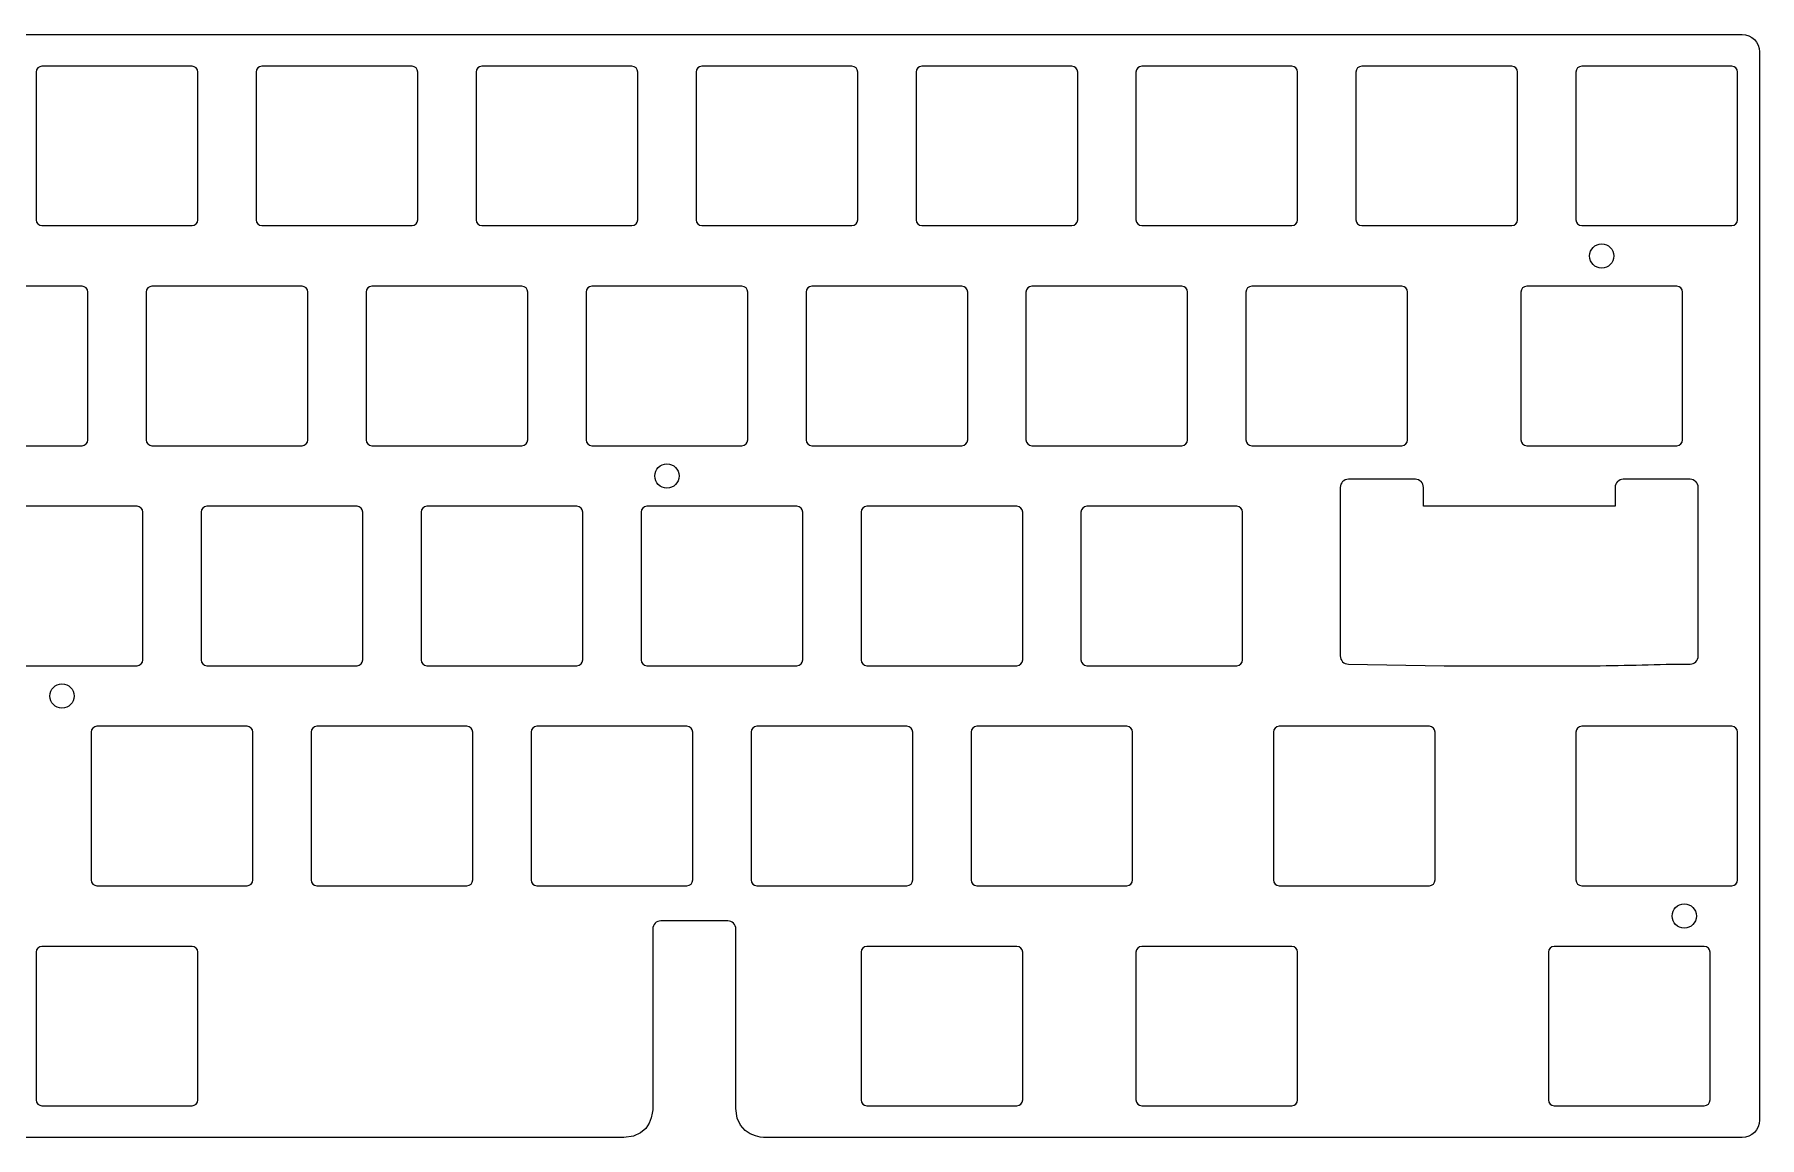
# Model space of a CAD drawing. Header units: centimetres. Extents: x -16.9 to 16.9, y -13.7 to 7.7.
# Drawn here: x -0.71 to 14.22, y -1.83 to 7.72 of the extents above; entities that cross this region are included whole.
import ezdxf

# ---------------------------------------------------------------- set-up
doc = ezdxf.new("R2010")
doc.units = ezdxf.units.CM
doc.header["$MEASUREMENT"] = 0
doc.layers.add('Layer 1', color=7, linetype='Continuous')

msp = doc.modelspace()

# ---------------------------------------------------------------- linework, layer by layer
at = {"layer": 'Layer 1', "color": 250, "lineweight": 9}
for points, knots in [([(5.61, -1.8346), (5.61, -1.8346), (14.07422, -1.8346), (14.07422, -1.8346), (14.07422, -1.8346), (14.15715, -1.8346), (14.225, -1.76675), (14.225, -1.68382), (14.225, -1.68382), (14.225, -1.68382), (14.225, 7.56462), (14.225, 7.56462), (14.225, 7.56462), (14.225, 7.64754), (14.15715, 7.7154), (14.07422, 7.7154), (14.07422, 7.7154), (14.07422, 7.7154), (-14.07421, 7.7154), (-14.07421, 7.7154), (-14.07421, 7.7154), (-14.15714, 7.7154), (-14.22499, 7.64754), (-14.22499, 7.56462), (-14.22499, 7.56462), (-14.22499, 7.56462), (-14.22499, -1.68382), (-14.22499, -1.68382), (-14.22499, -1.68382), (-14.22499, -1.76675), (-14.15713, -1.8346), (-14.07421, -1.8346), (-14.07421, -1.8346), (-14.07421, -1.8346), (-5.61, -1.8346), (-5.61, -1.8346), (-5.61, -1.8346), (-5.36, -1.8346), (-5.36, -1.5846), (-5.36, -1.5846), (-5.36, -1.5846), (-5.36, -1.5846), (-5.36, -0.0296), (-5.36, -0.0296), (-5.36, -0.0296), (-5.36, 0.0089), (-5.3285, 0.0404), (-5.28999, 0.0404), (-5.28999, 0.0404), (-5.28999, 0.0404), (-4.71, 0.0404), (-4.71, 0.0404), (-4.71, 0.0404), (-4.67149, 0.0404), (-4.64, 0.0089), (-4.64, -0.0296), (-4.64, -0.0296), (-4.64, -0.0296), (-4.64, -1.5846), (-4.64, -1.5846), (-4.64, -1.5846), (-4.64, -1.8346), (-4.39, -1.8346), (-4.39, -1.8346), (-4.39, -1.8346), (-4.39, -1.8346), (4.39, -1.8346), (4.39, -1.8346), (4.39, -1.8346), (4.64, -1.8346), (4.64, -1.5846), (4.64, -1.5846), (4.64, -1.5846), (4.64, -1.5846), (4.64, -0.0296), (4.64, -0.0296), (4.64, -0.0296), (4.64, 0.0089), (4.6715, 0.0404), (4.71001, 0.0404), (4.71001, 0.0404), (4.71001, 0.0404), (5.29, 0.0404), (5.29, 0.0404), (5.29, 0.0404), (5.32851, 0.0404), (5.36, 0.00889), (5.36, -0.0296), (5.36, -0.0296), (5.36, -0.0296), (5.36, -1.5846), (5.36, -1.5846), (5.36, -1.5846), (5.36, -1.8346), (5.61, -1.8346), (5.61, -1.8346)], [0, 0, 0, 0, 0.04, 0.04, 0.04, 0.04, 0.08, 0.08, 0.08, 0.08, 0.12, 0.12, 0.12, 0.12, 0.16, 0.16, 0.16, 0.16, 0.2, 0.2, 0.2, 0.2, 0.24, 0.24, 0.24, 0.24, 0.28, 0.28, 0.28, 0.28, 0.32, 0.32, 0.32, 0.32, 0.36, 0.36, 0.36, 0.36, 0.4, 0.4, 0.4, 0.4, 0.44, 0.44, 0.44, 0.44, 0.48, 0.48, 0.48, 0.48, 0.52, 0.52, 0.52, 0.52, 0.56, 0.56, 0.56, 0.56, 0.6, 0.6, 0.6, 0.6, 0.64, 0.64, 0.64, 0.64, 0.68, 0.68, 0.68, 0.68, 0.72, 0.72, 0.72, 0.72, 0.76, 0.76, 0.76, 0.76, 0.8, 0.8, 0.8, 0.8, 0.84, 0.84, 0.84, 0.84, 0.88, 0.88, 0.88, 0.88, 0.92, 0.92, 0.92, 0.92, 1, 1, 1, 1]), ([(-0.64999, 7.4404), (-0.64999, 7.4404), (0.65, 7.4404), (0.65, 7.4404), (0.65, 7.4404), (0.67751, 7.4404), (0.7, 7.41789), (0.7, 7.39039), (0.7, 7.39039), (0.7, 7.39039), (0.7, 6.1104), (0.7, 6.1104), (0.7, 6.1104), (0.7, 6.0829), (0.67751, 6.0604), (0.65, 6.0604), (0.65, 6.0604), (0.65, 6.0604), (-0.64999, 6.0604), (-0.64999, 6.0604), (-0.64999, 6.0604), (-0.6775, 6.0604), (-0.7, 6.0829), (-0.7, 6.1104), (-0.7, 6.1104), (-0.7, 6.1104), (-0.7, 7.39039), (-0.7, 7.39039), (-0.7, 7.39039), (-0.7, 7.41789), (-0.6775, 7.4404), (-0.64999, 7.4404)], [0, 0, 0, 0, 0.11111111, 0.11111111, 0.11111111, 0.11111111, 0.22222222, 0.22222222, 0.22222222, 0.22222222, 0.33333333, 0.33333333, 0.33333333, 0.33333333, 0.44444444, 0.44444444, 0.44444444, 0.44444444, 0.55555556, 0.55555556, 0.55555556, 0.55555556, 0.66666667, 0.66666667, 0.66666667, 0.66666667, 0.77777778, 0.77777778, 0.77777778, 0.77777778, 1, 1, 1, 1]), ([(1.25501, 7.4404), (1.25501, 7.4404), (2.555, 7.4404), (2.555, 7.4404), (2.555, 7.4404), (2.58251, 7.4404), (2.605, 7.41789), (2.605, 7.39039), (2.605, 7.39039), (2.605, 7.39039), (2.605, 6.1104), (2.605, 6.1104), (2.605, 6.1104), (2.605, 6.0829), (2.58251, 6.0604), (2.555, 6.0604), (2.555, 6.0604), (2.555, 6.0604), (1.25501, 6.0604), (1.25501, 6.0604), (1.25501, 6.0604), (1.2275, 6.0604), (1.205, 6.0829), (1.205, 6.1104), (1.205, 6.1104), (1.205, 6.1104), (1.205, 7.39039), (1.205, 7.39039), (1.205, 7.39039), (1.205, 7.41789), (1.2275, 7.4404), (1.25501, 7.4404)], [0, 0, 0, 0, 0.11111111, 0.11111111, 0.11111111, 0.11111111, 0.22222222, 0.22222222, 0.22222222, 0.22222222, 0.33333333, 0.33333333, 0.33333333, 0.33333333, 0.44444444, 0.44444444, 0.44444444, 0.44444444, 0.55555556, 0.55555556, 0.55555556, 0.55555556, 0.66666667, 0.66666667, 0.66666667, 0.66666667, 0.77777778, 0.77777778, 0.77777778, 0.77777778, 1, 1, 1, 1]), ([(3.16001, 7.4404), (3.16001, 7.4404), (4.46, 7.4404), (4.46, 7.4404), (4.46, 7.4404), (4.48751, 7.4404), (4.51, 7.41789), (4.51, 7.39039), (4.51, 7.39039), (4.51, 7.39039), (4.51, 6.1104), (4.51, 6.1104), (4.51, 6.1104), (4.51, 6.0829), (4.48751, 6.0604), (4.46, 6.0604), (4.46, 6.0604), (4.46, 6.0604), (3.16001, 6.0604), (3.16001, 6.0604), (3.16001, 6.0604), (3.1325, 6.0604), (3.11, 6.0829), (3.11, 6.1104), (3.11, 6.1104), (3.11, 6.1104), (3.11, 7.39039), (3.11, 7.39039), (3.11, 7.39039), (3.11, 7.41789), (3.1325, 7.4404), (3.16001, 7.4404)], [0, 0, 0, 0, 0.11111111, 0.11111111, 0.11111111, 0.11111111, 0.22222222, 0.22222222, 0.22222222, 0.22222222, 0.33333333, 0.33333333, 0.33333333, 0.33333333, 0.44444444, 0.44444444, 0.44444444, 0.44444444, 0.55555556, 0.55555556, 0.55555556, 0.55555556, 0.66666667, 0.66666667, 0.66666667, 0.66666667, 0.77777778, 0.77777778, 0.77777778, 0.77777778, 1, 1, 1, 1]), ([(5.06501, 7.4404), (5.06501, 7.4404), (6.365, 7.4404), (6.365, 7.4404), (6.365, 7.4404), (6.39251, 7.4404), (6.415, 7.41789), (6.415, 7.39039), (6.415, 7.39039), (6.415, 7.39039), (6.415, 6.1104), (6.415, 6.1104), (6.415, 6.1104), (6.415, 6.0829), (6.39251, 6.0604), (6.365, 6.0604), (6.365, 6.0604), (6.365, 6.0604), (5.06501, 6.0604), (5.06501, 6.0604), (5.06501, 6.0604), (5.0375, 6.0604), (5.015, 6.0829), (5.015, 6.1104), (5.015, 6.1104), (5.015, 6.1104), (5.015, 7.39039), (5.015, 7.39039), (5.015, 7.39039), (5.015, 7.41789), (5.0375, 7.4404), (5.06501, 7.4404)], [0, 0, 0, 0, 0.11111111, 0.11111111, 0.11111111, 0.11111111, 0.22222222, 0.22222222, 0.22222222, 0.22222222, 0.33333333, 0.33333333, 0.33333333, 0.33333333, 0.44444444, 0.44444444, 0.44444444, 0.44444444, 0.55555556, 0.55555556, 0.55555556, 0.55555556, 0.66666667, 0.66666667, 0.66666667, 0.66666667, 0.77777778, 0.77777778, 0.77777778, 0.77777778, 1, 1, 1, 1]), ([(6.97001, 7.4404), (6.97001, 7.4404), (8.27, 7.4404), (8.27, 7.4404), (8.27, 7.4404), (8.29751, 7.4404), (8.32, 7.41789), (8.32, 7.39039), (8.32, 7.39039), (8.32, 7.39039), (8.32, 6.1104), (8.32, 6.1104), (8.32, 6.1104), (8.32, 6.0829), (8.29751, 6.0604), (8.27, 6.0604), (8.27, 6.0604), (8.27, 6.0604), (6.97001, 6.0604), (6.97001, 6.0604), (6.97001, 6.0604), (6.9425, 6.0604), (6.92, 6.0829), (6.92, 6.1104), (6.92, 6.1104), (6.92, 6.1104), (6.92, 7.39039), (6.92, 7.39039), (6.92, 7.39039), (6.92, 7.41789), (6.9425, 7.4404), (6.97001, 7.4404)], [0, 0, 0, 0, 0.11111111, 0.11111111, 0.11111111, 0.11111111, 0.22222222, 0.22222222, 0.22222222, 0.22222222, 0.33333333, 0.33333333, 0.33333333, 0.33333333, 0.44444444, 0.44444444, 0.44444444, 0.44444444, 0.55555556, 0.55555556, 0.55555556, 0.55555556, 0.66666667, 0.66666667, 0.66666667, 0.66666667, 0.77777778, 0.77777778, 0.77777778, 0.77777778, 1, 1, 1, 1]), ([(8.87501, 7.4404), (8.87501, 7.4404), (10.175, 7.4404), (10.175, 7.4404), (10.175, 7.4404), (10.20251, 7.4404), (10.225, 7.41789), (10.225, 7.39039), (10.225, 7.39039), (10.225, 7.39039), (10.225, 6.1104), (10.225, 6.1104), (10.225, 6.1104), (10.225, 6.0829), (10.20251, 6.0604), (10.175, 6.0604), (10.175, 6.0604), (10.175, 6.0604), (8.87501, 6.0604), (8.87501, 6.0604), (8.87501, 6.0604), (8.8475, 6.0604), (8.825, 6.0829), (8.825, 6.1104), (8.825, 6.1104), (8.825, 6.1104), (8.825, 7.39039), (8.825, 7.39039), (8.825, 7.39039), (8.825, 7.41789), (8.8475, 7.4404), (8.87501, 7.4404)], [0, 0, 0, 0, 0.11111111, 0.11111111, 0.11111111, 0.11111111, 0.22222222, 0.22222222, 0.22222222, 0.22222222, 0.33333333, 0.33333333, 0.33333333, 0.33333333, 0.44444444, 0.44444444, 0.44444444, 0.44444444, 0.55555556, 0.55555556, 0.55555556, 0.55555556, 0.66666667, 0.66666667, 0.66666667, 0.66666667, 0.77777778, 0.77777778, 0.77777778, 0.77777778, 1, 1, 1, 1]), ([(10.78001, 7.4404), (10.78001, 7.4404), (12.08, 7.4404), (12.08, 7.4404), (12.08, 7.4404), (12.10751, 7.4404), (12.13, 7.41789), (12.13, 7.39039), (12.13, 7.39039), (12.13, 7.39039), (12.13, 6.1104), (12.13, 6.1104), (12.13, 6.1104), (12.13, 6.0829), (12.10751, 6.0604), (12.08, 6.0604), (12.08, 6.0604), (12.08, 6.0604), (10.78001, 6.0604), (10.78001, 6.0604), (10.78001, 6.0604), (10.7525, 6.0604), (10.73, 6.0829), (10.73, 6.1104), (10.73, 6.1104), (10.73, 6.1104), (10.73, 7.39039), (10.73, 7.39039), (10.73, 7.39039), (10.73, 7.41789), (10.7525, 7.4404), (10.78001, 7.4404)], [0, 0, 0, 0, 0.11111111, 0.11111111, 0.11111111, 0.11111111, 0.22222222, 0.22222222, 0.22222222, 0.22222222, 0.33333333, 0.33333333, 0.33333333, 0.33333333, 0.44444444, 0.44444444, 0.44444444, 0.44444444, 0.55555556, 0.55555556, 0.55555556, 0.55555556, 0.66666667, 0.66666667, 0.66666667, 0.66666667, 0.77777778, 0.77777778, 0.77777778, 0.77777778, 1, 1, 1, 1]), ([(12.68501, 7.4404), (12.68501, 7.4404), (13.985, 7.4404), (13.985, 7.4404), (13.985, 7.4404), (14.01251, 7.4404), (14.035, 7.41789), (14.035, 7.39039), (14.035, 7.39039), (14.035, 7.39039), (14.035, 6.1104), (14.035, 6.1104), (14.035, 6.1104), (14.035, 6.0829), (14.01251, 6.0604), (13.985, 6.0604), (13.985, 6.0604), (13.985, 6.0604), (12.68501, 6.0604), (12.68501, 6.0604), (12.68501, 6.0604), (12.6575, 6.0604), (12.635, 6.0829), (12.635, 6.1104), (12.635, 6.1104), (12.635, 6.1104), (12.635, 7.39039), (12.635, 7.39039), (12.635, 7.39039), (12.635, 7.41789), (12.6575, 7.4404), (12.68501, 7.4404)], [0, 0, 0, 0, 0.11111111, 0.11111111, 0.11111111, 0.11111111, 0.22222222, 0.22222222, 0.22222222, 0.22222222, 0.33333333, 0.33333333, 0.33333333, 0.33333333, 0.44444444, 0.44444444, 0.44444444, 0.44444444, 0.55555556, 0.55555556, 0.55555556, 0.55555556, 0.66666667, 0.66666667, 0.66666667, 0.66666667, 0.77777778, 0.77777778, 0.77777778, 0.77777778, 1, 1, 1, 1]), ([(-1.60249, 5.5354), (-1.60249, 5.5354), (-0.3025, 5.5354), (-0.3025, 5.5354), (-0.3025, 5.5354), (-0.27499, 5.5354), (-0.2525, 5.51289), (-0.2525, 5.48539), (-0.2525, 5.48539), (-0.2525, 5.48539), (-0.2525, 4.2054), (-0.2525, 4.2054), (-0.2525, 4.2054), (-0.2525, 4.1779), (-0.27499, 4.1554), (-0.3025, 4.1554), (-0.3025, 4.1554), (-0.3025, 4.1554), (-1.60249, 4.1554), (-1.60249, 4.1554), (-1.60249, 4.1554), (-1.63, 4.1554), (-1.6525, 4.1779), (-1.6525, 4.2054), (-1.6525, 4.2054), (-1.6525, 4.2054), (-1.6525, 5.48539), (-1.6525, 5.48539), (-1.6525, 5.48539), (-1.6525, 5.51289), (-1.63, 5.5354), (-1.60249, 5.5354)], [0, 0, 0, 0, 0.11111111, 0.11111111, 0.11111111, 0.11111111, 0.22222222, 0.22222222, 0.22222222, 0.22222222, 0.33333333, 0.33333333, 0.33333333, 0.33333333, 0.44444444, 0.44444444, 0.44444444, 0.44444444, 0.55555556, 0.55555556, 0.55555556, 0.55555556, 0.66666667, 0.66666667, 0.66666667, 0.66666667, 0.77777778, 0.77777778, 0.77777778, 0.77777778, 1, 1, 1, 1]), ([(0.30251, 5.5354), (0.30251, 5.5354), (1.6025, 5.5354), (1.6025, 5.5354), (1.6025, 5.5354), (1.63001, 5.5354), (1.6525, 5.51289), (1.6525, 5.48539), (1.6525, 5.48539), (1.6525, 5.48539), (1.6525, 4.2054), (1.6525, 4.2054), (1.6525, 4.2054), (1.6525, 4.1779), (1.63001, 4.1554), (1.6025, 4.1554), (1.6025, 4.1554), (1.6025, 4.1554), (0.30251, 4.1554), (0.30251, 4.1554), (0.30251, 4.1554), (0.275, 4.1554), (0.2525, 4.1779), (0.2525, 4.2054), (0.2525, 4.2054), (0.2525, 4.2054), (0.2525, 5.48539), (0.2525, 5.48539), (0.2525, 5.48539), (0.2525, 5.51289), (0.275, 5.5354), (0.30251, 5.5354)], [0, 0, 0, 0, 0.11111111, 0.11111111, 0.11111111, 0.11111111, 0.22222222, 0.22222222, 0.22222222, 0.22222222, 0.33333333, 0.33333333, 0.33333333, 0.33333333, 0.44444444, 0.44444444, 0.44444444, 0.44444444, 0.55555556, 0.55555556, 0.55555556, 0.55555556, 0.66666667, 0.66666667, 0.66666667, 0.66666667, 0.77777778, 0.77777778, 0.77777778, 0.77777778, 1, 1, 1, 1]), ([(2.20751, 5.5354), (2.20751, 5.5354), (3.5075, 5.5354), (3.5075, 5.5354), (3.5075, 5.5354), (3.53501, 5.5354), (3.5575, 5.51289), (3.5575, 5.48539), (3.5575, 5.48539), (3.5575, 5.48539), (3.5575, 4.2054), (3.5575, 4.2054), (3.5575, 4.2054), (3.5575, 4.1779), (3.53501, 4.1554), (3.5075, 4.1554), (3.5075, 4.1554), (3.5075, 4.1554), (2.20751, 4.1554), (2.20751, 4.1554), (2.20751, 4.1554), (2.18, 4.1554), (2.1575, 4.1779), (2.1575, 4.2054), (2.1575, 4.2054), (2.1575, 4.2054), (2.1575, 5.48539), (2.1575, 5.48539), (2.1575, 5.48539), (2.1575, 5.51289), (2.18, 5.5354), (2.20751, 5.5354)], [0, 0, 0, 0, 0.11111111, 0.11111111, 0.11111111, 0.11111111, 0.22222222, 0.22222222, 0.22222222, 0.22222222, 0.33333333, 0.33333333, 0.33333333, 0.33333333, 0.44444444, 0.44444444, 0.44444444, 0.44444444, 0.55555556, 0.55555556, 0.55555556, 0.55555556, 0.66666667, 0.66666667, 0.66666667, 0.66666667, 0.77777778, 0.77777778, 0.77777778, 0.77777778, 1, 1, 1, 1]), ([(4.11251, 5.5354), (4.11251, 5.5354), (5.4125, 5.5354), (5.4125, 5.5354), (5.4125, 5.5354), (5.44001, 5.5354), (5.4625, 5.51289), (5.4625, 5.48539), (5.4625, 5.48539), (5.4625, 5.48539), (5.4625, 4.2054), (5.4625, 4.2054), (5.4625, 4.2054), (5.4625, 4.1779), (5.44001, 4.1554), (5.4125, 4.1554), (5.4125, 4.1554), (5.4125, 4.1554), (4.11251, 4.1554), (4.11251, 4.1554), (4.11251, 4.1554), (4.085, 4.1554), (4.0625, 4.1779), (4.0625, 4.2054), (4.0625, 4.2054), (4.0625, 4.2054), (4.0625, 5.48539), (4.0625, 5.48539), (4.0625, 5.48539), (4.0625, 5.51289), (4.085, 5.5354), (4.11251, 5.5354)], [0, 0, 0, 0, 0.11111111, 0.11111111, 0.11111111, 0.11111111, 0.22222222, 0.22222222, 0.22222222, 0.22222222, 0.33333333, 0.33333333, 0.33333333, 0.33333333, 0.44444444, 0.44444444, 0.44444444, 0.44444444, 0.55555556, 0.55555556, 0.55555556, 0.55555556, 0.66666667, 0.66666667, 0.66666667, 0.66666667, 0.77777778, 0.77777778, 0.77777778, 0.77777778, 1, 1, 1, 1]), ([(6.01751, 5.5354), (6.01751, 5.5354), (7.3175, 5.5354), (7.3175, 5.5354), (7.3175, 5.5354), (7.34501, 5.5354), (7.3675, 5.51289), (7.3675, 5.48539), (7.3675, 5.48539), (7.3675, 5.48539), (7.3675, 4.2054), (7.3675, 4.2054), (7.3675, 4.2054), (7.3675, 4.1779), (7.34501, 4.1554), (7.3175, 4.1554), (7.3175, 4.1554), (7.3175, 4.1554), (6.01751, 4.1554), (6.01751, 4.1554), (6.01751, 4.1554), (5.99, 4.1554), (5.9675, 4.1779), (5.9675, 4.2054), (5.9675, 4.2054), (5.9675, 4.2054), (5.9675, 5.48539), (5.9675, 5.48539), (5.9675, 5.48539), (5.9675, 5.51289), (5.99, 5.5354), (6.01751, 5.5354)], [0, 0, 0, 0, 0.11111111, 0.11111111, 0.11111111, 0.11111111, 0.22222222, 0.22222222, 0.22222222, 0.22222222, 0.33333333, 0.33333333, 0.33333333, 0.33333333, 0.44444444, 0.44444444, 0.44444444, 0.44444444, 0.55555556, 0.55555556, 0.55555556, 0.55555556, 0.66666667, 0.66666667, 0.66666667, 0.66666667, 0.77777778, 0.77777778, 0.77777778, 0.77777778, 1, 1, 1, 1]), ([(7.92251, 5.5354), (7.92251, 5.5354), (9.2225, 5.5354), (9.2225, 5.5354), (9.2225, 5.5354), (9.25001, 5.5354), (9.2725, 5.51289), (9.2725, 5.48539), (9.2725, 5.48539), (9.2725, 5.48539), (9.2725, 4.2054), (9.2725, 4.2054), (9.2725, 4.2054), (9.2725, 4.1779), (9.25001, 4.1554), (9.2225, 4.1554), (9.2225, 4.1554), (9.2225, 4.1554), (7.92251, 4.1554), (7.92251, 4.1554), (7.92251, 4.1554), (7.895, 4.1554), (7.8725, 4.1779), (7.8725, 4.2054), (7.8725, 4.2054), (7.8725, 4.2054), (7.8725, 5.48539), (7.8725, 5.48539), (7.8725, 5.48539), (7.8725, 5.51289), (7.895, 5.5354), (7.92251, 5.5354)], [0, 0, 0, 0, 0.11111111, 0.11111111, 0.11111111, 0.11111111, 0.22222222, 0.22222222, 0.22222222, 0.22222222, 0.33333333, 0.33333333, 0.33333333, 0.33333333, 0.44444444, 0.44444444, 0.44444444, 0.44444444, 0.55555556, 0.55555556, 0.55555556, 0.55555556, 0.66666667, 0.66666667, 0.66666667, 0.66666667, 0.77777778, 0.77777778, 0.77777778, 0.77777778, 1, 1, 1, 1]), ([(9.82751, 5.5354), (9.82751, 5.5354), (11.1275, 5.5354), (11.1275, 5.5354), (11.1275, 5.5354), (11.15501, 5.5354), (11.1775, 5.51289), (11.1775, 5.48539), (11.1775, 5.48539), (11.1775, 5.48539), (11.1775, 4.2054), (11.1775, 4.2054), (11.1775, 4.2054), (11.1775, 4.1779), (11.15501, 4.1554), (11.1275, 4.1554), (11.1275, 4.1554), (11.1275, 4.1554), (9.82751, 4.1554), (9.82751, 4.1554), (9.82751, 4.1554), (9.8, 4.1554), (9.7775, 4.1779), (9.7775, 4.2054), (9.7775, 4.2054), (9.7775, 4.2054), (9.7775, 5.48539), (9.7775, 5.48539), (9.7775, 5.48539), (9.7775, 5.51289), (9.8, 5.5354), (9.82751, 5.5354)], [0, 0, 0, 0, 0.11111111, 0.11111111, 0.11111111, 0.11111111, 0.22222222, 0.22222222, 0.22222222, 0.22222222, 0.33333333, 0.33333333, 0.33333333, 0.33333333, 0.44444444, 0.44444444, 0.44444444, 0.44444444, 0.55555556, 0.55555556, 0.55555556, 0.55555556, 0.66666667, 0.66666667, 0.66666667, 0.66666667, 0.77777778, 0.77777778, 0.77777778, 0.77777778, 1, 1, 1, 1]), ([(12.20876, 5.5354), (12.20876, 5.5354), (13.50875, 5.5354), (13.50875, 5.5354), (13.50875, 5.5354), (13.53626, 5.5354), (13.55875, 5.51289), (13.55875, 5.48539), (13.55875, 5.48539), (13.55875, 5.48539), (13.55875, 4.2054), (13.55875, 4.2054), (13.55875, 4.2054), (13.55875, 4.1779), (13.53626, 4.1554), (13.50875, 4.1554), (13.50875, 4.1554), (13.50875, 4.1554), (12.20876, 4.1554), (12.20876, 4.1554), (12.20876, 4.1554), (12.18125, 4.1554), (12.15875, 4.1779), (12.15875, 4.2054), (12.15875, 4.2054), (12.15875, 4.2054), (12.15875, 5.48539), (12.15875, 5.48539), (12.15875, 5.48539), (12.15875, 5.51289), (12.18125, 5.5354), (12.20876, 5.5354)], [0, 0, 0, 0, 0.11111111, 0.11111111, 0.11111111, 0.11111111, 0.22222222, 0.22222222, 0.22222222, 0.22222222, 0.33333333, 0.33333333, 0.33333333, 0.33333333, 0.44444444, 0.44444444, 0.44444444, 0.44444444, 0.55555556, 0.55555556, 0.55555556, 0.55555556, 0.66666667, 0.66666667, 0.66666667, 0.66666667, 0.77777778, 0.77777778, 0.77777778, 0.77777778, 1, 1, 1, 1]), ([(12.97438, 3.6304), (12.97438, 3.6304), (12.97438, 3.7944), (12.97438, 3.7944), (12.97438, 3.7944), (12.97438, 3.83291), (13.00588, 3.8644), (13.04438, 3.8644), (13.04438, 3.8644), (13.04438, 3.8644), (13.62438, 3.8644), (13.62438, 3.8644), (13.62438, 3.8644), (13.66288, 3.8644), (13.69438, 3.83291), (13.69438, 3.7944), (13.69438, 3.7944), (13.69438, 3.7944), (13.69438, 2.3344), (13.69438, 2.3344), (13.69438, 2.3344), (13.69438, 2.29589), (13.66288, 2.2644), (13.62438, 2.2644), (13.62438, 2.2644), (13.34699, 2.2644), (13.0677, 2.2504), (12.79437, 2.2504), (12.79437, 2.2504), (12.79437, 2.2504), (11.49438, 2.2504), (11.49438, 2.2504), (11.49438, 2.2504), (11.49438, 2.2504), (10.66438, 2.2644), (10.66438, 2.2644), (10.66438, 2.2644), (10.62588, 2.2644), (10.59438, 2.29589), (10.59438, 2.3344), (10.59438, 2.3344), (10.59438, 2.3344), (10.59438, 3.7944), (10.59438, 3.7944), (10.59438, 3.7944), (10.59438, 3.83291), (10.62588, 3.8644), (10.66438, 3.8644), (10.66438, 3.8644), (10.66438, 3.8644), (11.24438, 3.8644), (11.24438, 3.8644), (11.24438, 3.8644), (11.28288, 3.8644), (11.31438, 3.83291), (11.31438, 3.7944), (11.31438, 3.7944), (11.31438, 3.7944), (11.31438, 3.6304), (11.31438, 3.6304), (11.31438, 3.6304), (11.31438, 3.6304), (12.97438, 3.6304), (12.97438, 3.6304)], [0, 0, 0, 0, 0.05882353, 0.05882353, 0.05882353, 0.05882353, 0.11764706, 0.11764706, 0.11764706, 0.11764706, 0.17647059, 0.17647059, 0.17647059, 0.17647059, 0.23529412, 0.23529412, 0.23529412, 0.23529412, 0.29411765, 0.29411765, 0.29411765, 0.29411765, 0.35294118, 0.35294118, 0.35294118, 0.35294118, 0.41176471, 0.41176471, 0.41176471, 0.41176471, 0.47058824, 0.47058824, 0.47058824, 0.47058824, 0.52941176, 0.52941176, 0.52941176, 0.52941176, 0.58823529, 0.58823529, 0.58823529, 0.58823529, 0.64705882, 0.64705882, 0.64705882, 0.64705882, 0.70588235, 0.70588235, 0.70588235, 0.70588235, 0.76470588, 0.76470588, 0.76470588, 0.76470588, 0.82352941, 0.82352941, 0.82352941, 0.82352941, 0.88235294, 0.88235294, 0.88235294, 0.88235294, 1, 1, 1, 1]), ([(-1.12624, 3.6304), (-1.12624, 3.6304), (0.17375, 3.6304), (0.17375, 3.6304), (0.17375, 3.6304), (0.20126, 3.6304), (0.22375, 3.60789), (0.22375, 3.58039), (0.22375, 3.58039), (0.22375, 3.58039), (0.22375, 2.3004), (0.22375, 2.3004), (0.22375, 2.3004), (0.22375, 2.2729), (0.20126, 2.2504), (0.17375, 2.2504), (0.17375, 2.2504), (0.17375, 2.2504), (-1.12624, 2.2504), (-1.12624, 2.2504), (-1.12624, 2.2504), (-1.15375, 2.2504), (-1.17625, 2.2729), (-1.17625, 2.3004), (-1.17625, 2.3004), (-1.17625, 2.3004), (-1.17625, 3.58039), (-1.17625, 3.58039), (-1.17625, 3.58039), (-1.17625, 3.60789), (-1.15375, 3.6304), (-1.12624, 3.6304)], [0, 0, 0, 0, 0.11111111, 0.11111111, 0.11111111, 0.11111111, 0.22222222, 0.22222222, 0.22222222, 0.22222222, 0.33333333, 0.33333333, 0.33333333, 0.33333333, 0.44444444, 0.44444444, 0.44444444, 0.44444444, 0.55555556, 0.55555556, 0.55555556, 0.55555556, 0.66666667, 0.66666667, 0.66666667, 0.66666667, 0.77777778, 0.77777778, 0.77777778, 0.77777778, 1, 1, 1, 1]), ([(0.77876, 3.6304), (0.77876, 3.6304), (2.07875, 3.6304), (2.07875, 3.6304), (2.07875, 3.6304), (2.10626, 3.6304), (2.12875, 3.60789), (2.12875, 3.58039), (2.12875, 3.58039), (2.12875, 3.58039), (2.12875, 2.3004), (2.12875, 2.3004), (2.12875, 2.3004), (2.12875, 2.2729), (2.10626, 2.2504), (2.07875, 2.2504), (2.07875, 2.2504), (2.07875, 2.2504), (0.77876, 2.2504), (0.77876, 2.2504), (0.77876, 2.2504), (0.75125, 2.2504), (0.72875, 2.2729), (0.72875, 2.3004), (0.72875, 2.3004), (0.72875, 2.3004), (0.72875, 3.58039), (0.72875, 3.58039), (0.72875, 3.58039), (0.72875, 3.60789), (0.75125, 3.6304), (0.77876, 3.6304)], [0, 0, 0, 0, 0.11111111, 0.11111111, 0.11111111, 0.11111111, 0.22222222, 0.22222222, 0.22222222, 0.22222222, 0.33333333, 0.33333333, 0.33333333, 0.33333333, 0.44444444, 0.44444444, 0.44444444, 0.44444444, 0.55555556, 0.55555556, 0.55555556, 0.55555556, 0.66666667, 0.66666667, 0.66666667, 0.66666667, 0.77777778, 0.77777778, 0.77777778, 0.77777778, 1, 1, 1, 1]), ([(2.68376, 3.6304), (2.68376, 3.6304), (3.98375, 3.6304), (3.98375, 3.6304), (3.98375, 3.6304), (4.01126, 3.6304), (4.03375, 3.60789), (4.03375, 3.58039), (4.03375, 3.58039), (4.03375, 3.58039), (4.03375, 2.3004), (4.03375, 2.3004), (4.03375, 2.3004), (4.03375, 2.2729), (4.01126, 2.2504), (3.98375, 2.2504), (3.98375, 2.2504), (3.98375, 2.2504), (2.68376, 2.2504), (2.68376, 2.2504), (2.68376, 2.2504), (2.65625, 2.2504), (2.63375, 2.2729), (2.63375, 2.3004), (2.63375, 2.3004), (2.63375, 2.3004), (2.63375, 3.58039), (2.63375, 3.58039), (2.63375, 3.58039), (2.63375, 3.60789), (2.65625, 3.6304), (2.68376, 3.6304)], [0, 0, 0, 0, 0.11111111, 0.11111111, 0.11111111, 0.11111111, 0.22222222, 0.22222222, 0.22222222, 0.22222222, 0.33333333, 0.33333333, 0.33333333, 0.33333333, 0.44444444, 0.44444444, 0.44444444, 0.44444444, 0.55555556, 0.55555556, 0.55555556, 0.55555556, 0.66666667, 0.66666667, 0.66666667, 0.66666667, 0.77777778, 0.77777778, 0.77777778, 0.77777778, 1, 1, 1, 1]), ([(4.58876, 3.6304), (4.58876, 3.6304), (5.88875, 3.6304), (5.88875, 3.6304), (5.88875, 3.6304), (5.91626, 3.6304), (5.93875, 3.60789), (5.93875, 3.58039), (5.93875, 3.58039), (5.93875, 3.58039), (5.93875, 2.3004), (5.93875, 2.3004), (5.93875, 2.3004), (5.93875, 2.2729), (5.91626, 2.2504), (5.88875, 2.2504), (5.88875, 2.2504), (5.88875, 2.2504), (4.58876, 2.2504), (4.58876, 2.2504), (4.58876, 2.2504), (4.56125, 2.2504), (4.53875, 2.2729), (4.53875, 2.3004), (4.53875, 2.3004), (4.53875, 2.3004), (4.53875, 3.58039), (4.53875, 3.58039), (4.53875, 3.58039), (4.53875, 3.60789), (4.56125, 3.6304), (4.58876, 3.6304)], [0, 0, 0, 0, 0.11111111, 0.11111111, 0.11111111, 0.11111111, 0.22222222, 0.22222222, 0.22222222, 0.22222222, 0.33333333, 0.33333333, 0.33333333, 0.33333333, 0.44444444, 0.44444444, 0.44444444, 0.44444444, 0.55555556, 0.55555556, 0.55555556, 0.55555556, 0.66666667, 0.66666667, 0.66666667, 0.66666667, 0.77777778, 0.77777778, 0.77777778, 0.77777778, 1, 1, 1, 1]), ([(6.49376, 3.6304), (6.49376, 3.6304), (7.79375, 3.6304), (7.79375, 3.6304), (7.79375, 3.6304), (7.82126, 3.6304), (7.84375, 3.60789), (7.84375, 3.58039), (7.84375, 3.58039), (7.84375, 3.58039), (7.84375, 2.3004), (7.84375, 2.3004), (7.84375, 2.3004), (7.84375, 2.2729), (7.82126, 2.2504), (7.79375, 2.2504), (7.79375, 2.2504), (7.79375, 2.2504), (6.49376, 2.2504), (6.49376, 2.2504), (6.49376, 2.2504), (6.46625, 2.2504), (6.44375, 2.2729), (6.44375, 2.3004), (6.44375, 2.3004), (6.44375, 2.3004), (6.44375, 3.58039), (6.44375, 3.58039), (6.44375, 3.58039), (6.44375, 3.60789), (6.46625, 3.6304), (6.49376, 3.6304)], [0, 0, 0, 0, 0.11111111, 0.11111111, 0.11111111, 0.11111111, 0.22222222, 0.22222222, 0.22222222, 0.22222222, 0.33333333, 0.33333333, 0.33333333, 0.33333333, 0.44444444, 0.44444444, 0.44444444, 0.44444444, 0.55555556, 0.55555556, 0.55555556, 0.55555556, 0.66666667, 0.66666667, 0.66666667, 0.66666667, 0.77777778, 0.77777778, 0.77777778, 0.77777778, 1, 1, 1, 1]), ([(8.39876, 3.6304), (8.39876, 3.6304), (9.69875, 3.6304), (9.69875, 3.6304), (9.69875, 3.6304), (9.72626, 3.6304), (9.74875, 3.60789), (9.74875, 3.58039), (9.74875, 3.58039), (9.74875, 3.58039), (9.74875, 2.3004), (9.74875, 2.3004), (9.74875, 2.3004), (9.74875, 2.2729), (9.72626, 2.2504), (9.69875, 2.2504), (9.69875, 2.2504), (9.69875, 2.2504), (8.39876, 2.2504), (8.39876, 2.2504), (8.39876, 2.2504), (8.37125, 2.2504), (8.34875, 2.2729), (8.34875, 2.3004), (8.34875, 2.3004), (8.34875, 2.3004), (8.34875, 3.58039), (8.34875, 3.58039), (8.34875, 3.58039), (8.34875, 3.60789), (8.37125, 3.6304), (8.39876, 3.6304)], [0, 0, 0, 0, 0.11111111, 0.11111111, 0.11111111, 0.11111111, 0.22222222, 0.22222222, 0.22222222, 0.22222222, 0.33333333, 0.33333333, 0.33333333, 0.33333333, 0.44444444, 0.44444444, 0.44444444, 0.44444444, 0.55555556, 0.55555556, 0.55555556, 0.55555556, 0.66666667, 0.66666667, 0.66666667, 0.66666667, 0.77777778, 0.77777778, 0.77777778, 0.77777778, 1, 1, 1, 1]), ([(-0.17374, 1.7254), (-0.17374, 1.7254), (1.12625, 1.7254), (1.12625, 1.7254), (1.12625, 1.7254), (1.15376, 1.7254), (1.17625, 1.70289), (1.17625, 1.67539), (1.17625, 1.67539), (1.17625, 1.67539), (1.17625, 0.3954), (1.17625, 0.3954), (1.17625, 0.3954), (1.17625, 0.3679), (1.15376, 0.3454), (1.12625, 0.3454), (1.12625, 0.3454), (1.12625, 0.3454), (-0.17374, 0.3454), (-0.17374, 0.3454), (-0.17374, 0.3454), (-0.20125, 0.3454), (-0.22375, 0.3679), (-0.22375, 0.3954), (-0.22375, 0.3954), (-0.22375, 0.3954), (-0.22375, 1.67539), (-0.22375, 1.67539), (-0.22375, 1.67539), (-0.22375, 1.70289), (-0.20125, 1.7254), (-0.17374, 1.7254)], [0, 0, 0, 0, 0.11111111, 0.11111111, 0.11111111, 0.11111111, 0.22222222, 0.22222222, 0.22222222, 0.22222222, 0.33333333, 0.33333333, 0.33333333, 0.33333333, 0.44444444, 0.44444444, 0.44444444, 0.44444444, 0.55555556, 0.55555556, 0.55555556, 0.55555556, 0.66666667, 0.66666667, 0.66666667, 0.66666667, 0.77777778, 0.77777778, 0.77777778, 0.77777778, 1, 1, 1, 1]), ([(1.73126, 1.7254), (1.73126, 1.7254), (3.03125, 1.7254), (3.03125, 1.7254), (3.03125, 1.7254), (3.05876, 1.7254), (3.08125, 1.70289), (3.08125, 1.67539), (3.08125, 1.67539), (3.08125, 1.67539), (3.08125, 0.3954), (3.08125, 0.3954), (3.08125, 0.3954), (3.08125, 0.3679), (3.05876, 0.3454), (3.03125, 0.3454), (3.03125, 0.3454), (3.03125, 0.3454), (1.73126, 0.3454), (1.73126, 0.3454), (1.73126, 0.3454), (1.70375, 0.3454), (1.68125, 0.3679), (1.68125, 0.3954), (1.68125, 0.3954), (1.68125, 0.3954), (1.68125, 1.67539), (1.68125, 1.67539), (1.68125, 1.67539), (1.68125, 1.70289), (1.70375, 1.7254), (1.73126, 1.7254)], [0, 0, 0, 0, 0.11111111, 0.11111111, 0.11111111, 0.11111111, 0.22222222, 0.22222222, 0.22222222, 0.22222222, 0.33333333, 0.33333333, 0.33333333, 0.33333333, 0.44444444, 0.44444444, 0.44444444, 0.44444444, 0.55555556, 0.55555556, 0.55555556, 0.55555556, 0.66666667, 0.66666667, 0.66666667, 0.66666667, 0.77777778, 0.77777778, 0.77777778, 0.77777778, 1, 1, 1, 1]), ([(3.63626, 1.7254), (3.63626, 1.7254), (4.93625, 1.7254), (4.93625, 1.7254), (4.93625, 1.7254), (4.96376, 1.7254), (4.98625, 1.70289), (4.98625, 1.67539), (4.98625, 1.67539), (4.98625, 1.67539), (4.98625, 0.3954), (4.98625, 0.3954), (4.98625, 0.3954), (4.98625, 0.3679), (4.96376, 0.3454), (4.93625, 0.3454), (4.93625, 0.3454), (4.93625, 0.3454), (3.63626, 0.3454), (3.63626, 0.3454), (3.63626, 0.3454), (3.60875, 0.3454), (3.58625, 0.3679), (3.58625, 0.3954), (3.58625, 0.3954), (3.58625, 0.3954), (3.58625, 1.67539), (3.58625, 1.67539), (3.58625, 1.67539), (3.58625, 1.70289), (3.60875, 1.7254), (3.63626, 1.7254)], [0, 0, 0, 0, 0.11111111, 0.11111111, 0.11111111, 0.11111111, 0.22222222, 0.22222222, 0.22222222, 0.22222222, 0.33333333, 0.33333333, 0.33333333, 0.33333333, 0.44444444, 0.44444444, 0.44444444, 0.44444444, 0.55555556, 0.55555556, 0.55555556, 0.55555556, 0.66666667, 0.66666667, 0.66666667, 0.66666667, 0.77777778, 0.77777778, 0.77777778, 0.77777778, 1, 1, 1, 1]), ([(5.54126, 1.7254), (5.54126, 1.7254), (6.84125, 1.7254), (6.84125, 1.7254), (6.84125, 1.7254), (6.86876, 1.7254), (6.89125, 1.70289), (6.89125, 1.67539), (6.89125, 1.67539), (6.89125, 1.67539), (6.89125, 0.3954), (6.89125, 0.3954), (6.89125, 0.3954), (6.89125, 0.3679), (6.86876, 0.3454), (6.84125, 0.3454), (6.84125, 0.3454), (6.84125, 0.3454), (5.54126, 0.3454), (5.54126, 0.3454), (5.54126, 0.3454), (5.51375, 0.3454), (5.49125, 0.3679), (5.49125, 0.3954), (5.49125, 0.3954), (5.49125, 0.3954), (5.49125, 1.67539), (5.49125, 1.67539), (5.49125, 1.67539), (5.49125, 1.70289), (5.51375, 1.7254), (5.54126, 1.7254)], [0, 0, 0, 0, 0.11111111, 0.11111111, 0.11111111, 0.11111111, 0.22222222, 0.22222222, 0.22222222, 0.22222222, 0.33333333, 0.33333333, 0.33333333, 0.33333333, 0.44444444, 0.44444444, 0.44444444, 0.44444444, 0.55555556, 0.55555556, 0.55555556, 0.55555556, 0.66666667, 0.66666667, 0.66666667, 0.66666667, 0.77777778, 0.77777778, 0.77777778, 0.77777778, 1, 1, 1, 1]), ([(7.44626, 1.7254), (7.44626, 1.7254), (8.74625, 1.7254), (8.74625, 1.7254), (8.74625, 1.7254), (8.77376, 1.7254), (8.79625, 1.70289), (8.79625, 1.67539), (8.79625, 1.67539), (8.79625, 1.67539), (8.79625, 0.3954), (8.79625, 0.3954), (8.79625, 0.3954), (8.79625, 0.3679), (8.77376, 0.3454), (8.74625, 0.3454), (8.74625, 0.3454), (8.74625, 0.3454), (7.44626, 0.3454), (7.44626, 0.3454), (7.44626, 0.3454), (7.41875, 0.3454), (7.39625, 0.3679), (7.39625, 0.3954), (7.39625, 0.3954), (7.39625, 0.3954), (7.39625, 1.67539), (7.39625, 1.67539), (7.39625, 1.67539), (7.39625, 1.70289), (7.41875, 1.7254), (7.44626, 1.7254)], [0, 0, 0, 0, 0.11111111, 0.11111111, 0.11111111, 0.11111111, 0.22222222, 0.22222222, 0.22222222, 0.22222222, 0.33333333, 0.33333333, 0.33333333, 0.33333333, 0.44444444, 0.44444444, 0.44444444, 0.44444444, 0.55555556, 0.55555556, 0.55555556, 0.55555556, 0.66666667, 0.66666667, 0.66666667, 0.66666667, 0.77777778, 0.77777778, 0.77777778, 0.77777778, 1, 1, 1, 1]), ([(10.06564, 1.7254), (10.06564, 1.7254), (11.36563, 1.7254), (11.36563, 1.7254), (11.36563, 1.7254), (11.39314, 1.7254), (11.41563, 1.70289), (11.41563, 1.67539), (11.41563, 1.67539), (11.41563, 1.67539), (11.41563, 0.3954), (11.41563, 0.3954), (11.41563, 0.3954), (11.41563, 0.3679), (11.39314, 0.3454), (11.36563, 0.3454), (11.36563, 0.3454), (11.36563, 0.3454), (10.06564, 0.3454), (10.06564, 0.3454), (10.06564, 0.3454), (10.03813, 0.3454), (10.01563, 0.3679), (10.01563, 0.3954), (10.01563, 0.3954), (10.01563, 0.3954), (10.01563, 1.67539), (10.01563, 1.67539), (10.01563, 1.67539), (10.01563, 1.70289), (10.03813, 1.7254), (10.06564, 1.7254)], [0, 0, 0, 0, 0.11111111, 0.11111111, 0.11111111, 0.11111111, 0.22222222, 0.22222222, 0.22222222, 0.22222222, 0.33333333, 0.33333333, 0.33333333, 0.33333333, 0.44444444, 0.44444444, 0.44444444, 0.44444444, 0.55555556, 0.55555556, 0.55555556, 0.55555556, 0.66666667, 0.66666667, 0.66666667, 0.66666667, 0.77777778, 0.77777778, 0.77777778, 0.77777778, 1, 1, 1, 1]), ([(12.68501, 1.7254), (12.68501, 1.7254), (13.985, 1.7254), (13.985, 1.7254), (13.985, 1.7254), (14.01251, 1.7254), (14.035, 1.70289), (14.035, 1.67539), (14.035, 1.67539), (14.035, 1.67539), (14.035, 0.3954), (14.035, 0.3954), (14.035, 0.3954), (14.035, 0.3679), (14.01251, 0.3454), (13.985, 0.3454), (13.985, 0.3454), (13.985, 0.3454), (12.68501, 0.3454), (12.68501, 0.3454), (12.68501, 0.3454), (12.6575, 0.3454), (12.635, 0.3679), (12.635, 0.3954), (12.635, 0.3954), (12.635, 0.3954), (12.635, 1.67539), (12.635, 1.67539), (12.635, 1.67539), (12.635, 1.70289), (12.6575, 1.7254), (12.68501, 1.7254)], [0, 0, 0, 0, 0.11111111, 0.11111111, 0.11111111, 0.11111111, 0.22222222, 0.22222222, 0.22222222, 0.22222222, 0.33333333, 0.33333333, 0.33333333, 0.33333333, 0.44444444, 0.44444444, 0.44444444, 0.44444444, 0.55555556, 0.55555556, 0.55555556, 0.55555556, 0.66666667, 0.66666667, 0.66666667, 0.66666667, 0.77777778, 0.77777778, 0.77777778, 0.77777778, 1, 1, 1, 1]), ([(-0.64999, -0.1796), (-0.64999, -0.1796), (0.65, -0.1796), (0.65, -0.1796), (0.65, -0.1796), (0.67751, -0.1796), (0.7, -0.20211), (0.7, -0.22961), (0.7, -0.22961), (0.7, -0.22961), (0.7, -1.5096), (0.7, -1.5096), (0.7, -1.5096), (0.7, -1.5371), (0.67751, -1.5596), (0.65, -1.5596), (0.65, -1.5596), (0.65, -1.5596), (-0.64999, -1.5596), (-0.64999, -1.5596), (-0.64999, -1.5596), (-0.6775, -1.5596), (-0.7, -1.5371), (-0.7, -1.5096), (-0.7, -1.5096), (-0.7, -1.5096), (-0.7, -0.22961), (-0.7, -0.22961), (-0.7, -0.22961), (-0.7, -0.20211), (-0.6775, -0.1796), (-0.64999, -0.1796)], [0, 0, 0, 0, 0.11111111, 0.11111111, 0.11111111, 0.11111111, 0.22222222, 0.22222222, 0.22222222, 0.22222222, 0.33333333, 0.33333333, 0.33333333, 0.33333333, 0.44444444, 0.44444444, 0.44444444, 0.44444444, 0.55555556, 0.55555556, 0.55555556, 0.55555556, 0.66666667, 0.66666667, 0.66666667, 0.66666667, 0.77777778, 0.77777778, 0.77777778, 0.77777778, 1, 1, 1, 1]), ([(6.49376, -0.1796), (6.49376, -0.1796), (7.79375, -0.1796), (7.79375, -0.1796), (7.79375, -0.1796), (7.82126, -0.1796), (7.84375, -0.20211), (7.84375, -0.22961), (7.84375, -0.22961), (7.84375, -0.22961), (7.84375, -1.5096), (7.84375, -1.5096), (7.84375, -1.5096), (7.84375, -1.5371), (7.82126, -1.5596), (7.79375, -1.5596), (7.79375, -1.5596), (7.79375, -1.5596), (6.49376, -1.5596), (6.49376, -1.5596), (6.49376, -1.5596), (6.46625, -1.5596), (6.44375, -1.5371), (6.44375, -1.5096), (6.44375, -1.5096), (6.44375, -1.5096), (6.44375, -0.22961), (6.44375, -0.22961), (6.44375, -0.22961), (6.44375, -0.20211), (6.46625, -0.1796), (6.49376, -0.1796)], [0, 0, 0, 0, 0.11111111, 0.11111111, 0.11111111, 0.11111111, 0.22222222, 0.22222222, 0.22222222, 0.22222222, 0.33333333, 0.33333333, 0.33333333, 0.33333333, 0.44444444, 0.44444444, 0.44444444, 0.44444444, 0.55555556, 0.55555556, 0.55555556, 0.55555556, 0.66666667, 0.66666667, 0.66666667, 0.66666667, 0.77777778, 0.77777778, 0.77777778, 0.77777778, 1, 1, 1, 1]), ([(8.87501, -0.1796), (8.87501, -0.1796), (10.175, -0.1796), (10.175, -0.1796), (10.175, -0.1796), (10.20251, -0.1796), (10.225, -0.20211), (10.225, -0.22961), (10.225, -0.22961), (10.225, -0.22961), (10.225, -1.5096), (10.225, -1.5096), (10.225, -1.5096), (10.225, -1.5371), (10.20251, -1.5596), (10.175, -1.5596), (10.175, -1.5596), (10.175, -1.5596), (8.87501, -1.5596), (8.87501, -1.5596), (8.87501, -1.5596), (8.8475, -1.5596), (8.825, -1.5371), (8.825, -1.5096), (8.825, -1.5096), (8.825, -1.5096), (8.825, -0.22961), (8.825, -0.22961), (8.825, -0.22961), (8.825, -0.20211), (8.8475, -0.1796), (8.87501, -0.1796)], [0, 0, 0, 0, 0.11111111, 0.11111111, 0.11111111, 0.11111111, 0.22222222, 0.22222222, 0.22222222, 0.22222222, 0.33333333, 0.33333333, 0.33333333, 0.33333333, 0.44444444, 0.44444444, 0.44444444, 0.44444444, 0.55555556, 0.55555556, 0.55555556, 0.55555556, 0.66666667, 0.66666667, 0.66666667, 0.66666667, 0.77777778, 0.77777778, 0.77777778, 0.77777778, 1, 1, 1, 1]), ([(12.44689, -0.1796), (12.44689, -0.1796), (13.74688, -0.1796), (13.74688, -0.1796), (13.74688, -0.1796), (13.77439, -0.1796), (13.79688, -0.20211), (13.79688, -0.22961), (13.79688, -0.22961), (13.79688, -0.22961), (13.79688, -1.5096), (13.79688, -1.5096), (13.79688, -1.5096), (13.79688, -1.5371), (13.77439, -1.5596), (13.74688, -1.5596), (13.74688, -1.5596), (13.74688, -1.5596), (12.44689, -1.5596), (12.44689, -1.5596), (12.44689, -1.5596), (12.41938, -1.5596), (12.39688, -1.5371), (12.39688, -1.5096), (12.39688, -1.5096), (12.39688, -1.5096), (12.39688, -0.22961), (12.39688, -0.22961), (12.39688, -0.22961), (12.39688, -0.20211), (12.41938, -0.1796), (12.44689, -0.1796)], [0, 0, 0, 0, 0.11111111, 0.11111111, 0.11111111, 0.11111111, 0.22222222, 0.22222222, 0.22222222, 0.22222222, 0.33333333, 0.33333333, 0.33333333, 0.33333333, 0.44444444, 0.44444444, 0.44444444, 0.44444444, 0.55555556, 0.55555556, 0.55555556, 0.55555556, 0.66666667, 0.66666667, 0.66666667, 0.66666667, 0.77777778, 0.77777778, 0.77777778, 0.77777778, 1, 1, 1, 1])]:
    msp.add_open_spline(points, degree=3, knots=knots, dxfattribs=at)
at = {"layer": 'Layer 1', "lineweight": 9}
for points, knots in [([(12.96375, 5.7979), (12.96375, 5.85589), (12.91674, 5.9029), (12.85875, 5.9029), (12.85875, 5.9029), (12.80076, 5.9029), (12.75375, 5.85589), (12.75375, 5.7979), (12.75375, 5.7979), (12.75375, 5.73991), (12.80076, 5.6929), (12.85875, 5.6929), (12.85875, 5.6929), (12.91674, 5.6929), (12.96375, 5.73991), (12.96375, 5.7979)], [0, 0, 0, 0, 0.2, 0.2, 0.2, 0.2, 0.4, 0.4, 0.4, 0.4, 0.6, 0.6, 0.6, 0.6, 1, 1, 1, 1]), ([(4.8675, 3.8929), (4.8675, 3.95089), (4.82049, 3.9979), (4.7625, 3.9979), (4.7625, 3.9979), (4.70451, 3.9979), (4.6575, 3.95089), (4.6575, 3.8929), (4.6575, 3.8929), (4.6575, 3.83491), (4.70451, 3.7879), (4.7625, 3.7879), (4.7625, 3.7879), (4.82049, 3.7879), (4.8675, 3.83491), (4.8675, 3.8929)], [0, 0, 0, 0, 0.2, 0.2, 0.2, 0.2, 0.4, 0.4, 0.4, 0.4, 0.6, 0.6, 0.6, 0.6, 1, 1, 1, 1]), ([(-0.37125, 1.9879), (-0.37125, 2.04589), (-0.41826, 2.0929), (-0.47625, 2.0929), (-0.47625, 2.0929), (-0.53424, 2.0929), (-0.58125, 2.04589), (-0.58125, 1.9879), (-0.58125, 1.9879), (-0.58125, 1.92991), (-0.53424, 1.8829), (-0.47625, 1.8829), (-0.47625, 1.8829), (-0.41826, 1.8829), (-0.37125, 1.92991), (-0.37125, 1.9879)], [0, 0, 0, 0, 0.2, 0.2, 0.2, 0.2, 0.4, 0.4, 0.4, 0.4, 0.6, 0.6, 0.6, 0.6, 1, 1, 1, 1]), ([(13.67813, 0.0829), (13.67813, 0.14089), (13.63111, 0.1879), (13.57313, 0.1879), (13.57313, 0.1879), (13.51514, 0.1879), (13.46813, 0.14089), (13.46813, 0.0829), (13.46813, 0.0829), (13.46812, 0.02491), (13.51513, -0.0221), (13.57312, -0.0221), (13.57312, -0.0221), (13.63111, -0.0221), (13.67812, 0.02491), (13.67812, 0.0829), (13.67812, 0.0829), (13.67813, 0.0829), (13.67813, 0.0829)], [0, 0, 0, 0, 0.2, 0.2, 0.2, 0.2, 0.4, 0.4, 0.4, 0.4, 0.6, 0.6, 0.6, 0.6, 1, 1, 1, 1.00001, 1.00001, 1.00001, 1.00001])]:
    msp.add_open_spline(points, degree=3, knots=knots, dxfattribs=at)

doc.saveas('drawing.dxf')
